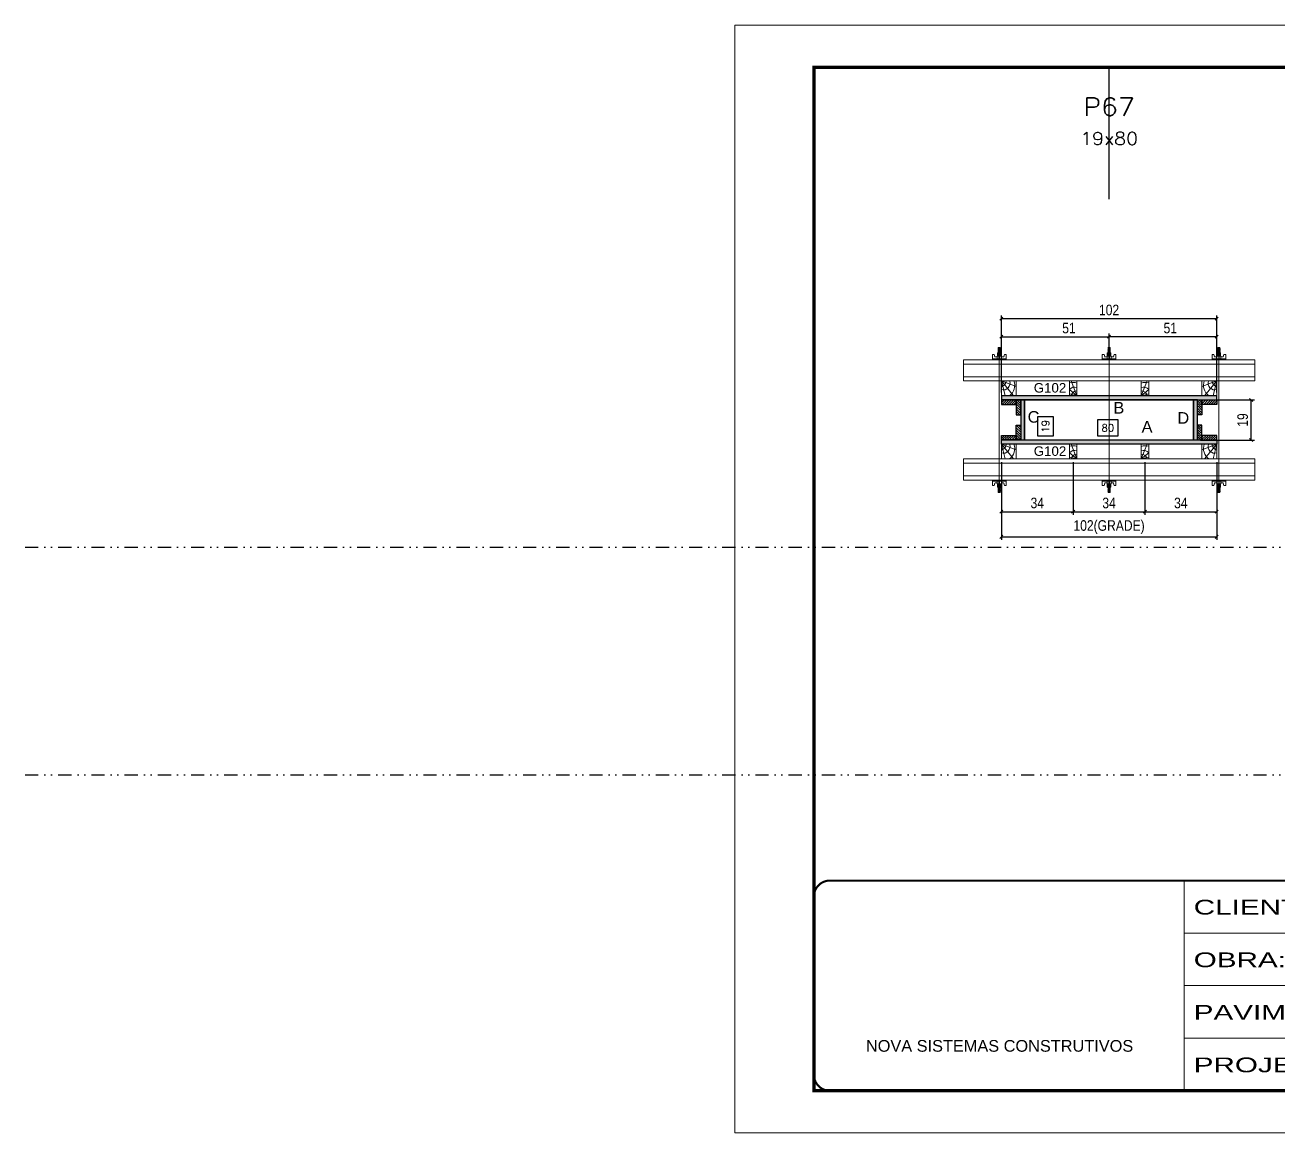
# Model space of a CAD drawing. Extents: x 13741 to 27878, y -21631 to 6985.
# Drawn here: x 13741 to 14928, y -2105 to -1055 of the extents above; entities that cross this region are included whole.
import ezdxf
from ezdxf.enums import TextEntityAlignment as Align

# ---------------------------------------------------------------- set-up
doc = ezdxf.new("R2010")
doc.units = 0
for name, pattern in [('CONTINUO', [0]), ('DASHED', [0.75, 0.5, -0.25]), ('DIVIDE2', [0.625, 0.25, -0.125, 0, -0.125, 0, -0.125]), ('HIDDEN', [0.375, 0.25, -0.125])]:
    doc.linetypes.add(name, pattern=pattern)
for name, color, linetype in [('CHAPA', 1, 'Continuous'), ('COTA', 241, 'Continuous'), ('MEIO_PONT', 93, 'Continuous'), ('Nível', 160, 'Continuous'), ('Painéis', 200, 'Continuous'), ('SARRAFO', 251, 'Continuous'), ('Texto de Titulo', 7, 'Continuous'), ('Texto Qtd Sarr', 242, 'Continuous'), ('TEXTO_GERAL', 7, 'Continuous')]:
    doc.layers.add(name, color=color, linetype=linetype)
for name, color, linetype, lineweight in [('Folhas', 255, 'Continuous', 9), ('Hachura', 251, 'Continuous', 9), ('Madeira', 126, 'Continuous', 18), ('Perfil Metálico', 224, 'Continuous', 18), ('SARRAFO DE PRESSAO', 251, 'DASHED', 9), ('Texto Seção', 7, 'Continuous', 15)]:
    doc.layers.add(name, color=color, linetype=linetype, lineweight=lineweight)
doc.styles.add('ARIAL', font='arial.ttf')
doc.styles.add('COTA TECNICA 2X', font='techl___.ttf', dxfattribs={"height": 10})
doc.styles.add('ROMANS', font='romans.shx')
doc.styles.add('SANSSERIF', font='sas_____.pfb')
doc.styles.add('Tecnologia', font='')
doc.styles.get('Tecnologia').set_extended_font_data('Forgotten Futurist')
doc.dimstyles.new('SECAO PILAR', dxfattribs={"dimtxt": 10, "dimasz": 3, "dimexe": 3, "dimexo": 3, "dimgap": 3, "dimtad": 1, "dimdec": 1, "dimlfac": 0.5, "dimzin": 12, "dimdsep": 46, "dimtxsty": 'COTA TECNICA 2X', "dimblk1": 'OBLIQUE', "dimblk2": 'OBLIQUE', "dimsah": 1, "dimcen": 0.9, "dimclrd": 256, "dimclre": 256, "dimclrt": 256, "dimadec": 1, "dimazin": 3, "dimtfac": 1, "dimtdec": 1, "dimtmove": 0, "dimatfit": 3, "dimfxl": 1, "dimtolj": 1, "dimtzin": 12, "dimarcsym": 0})
doc.dimstyles.new('SECÇÃO 2', dxfattribs={"dimtxt": 7, "dimasz": 6, "dimexe": 0.18, "dimexo": 2, "dimgap": -4, "dimtad": 3, "dimdec": 1, "dimlfac": 0.5, "dimzin": 12, "dimdsep": 46, "dimtxsty": 'ROMANS', "dimblk": 'ARCHTICK', "dimcen": 0.09, "dimse1": 1, "dimse2": 1, "dimsd1": 1, "dimsd2": 1, "dimclrd": 180, "dimclre": 5, "dimclrt": 1, "dimadec": 0, "dimazin": 3, "dimtfac": 1, "dimtdec": 1, "dimtofl": 0, "dimtmove": 0, "dimatfit": 3, "dimldrblk": 'ARCHTICK', "dimfxl": 1, "dimtolj": 1, "dimtzin": 0, "dimarcsym": 0})
pattern_1 = [(225, (5367.0847, -24339.967), (1.12253202, -1.12253202), [])]
pattern_2 = [(225, (5542.0847, -24339.967), (1.12253202, -1.12253202), [])]
pattern_3 = [(135, (-8039.7717, 8054.393), (-1.12253202, -1.12253202), [])]
pattern_4 = [(135, (-8099.7717, 8054.393), (-1.12253202, -1.12253202), [])]

# ---------------------------------------------------------------- blocks, each defined once
blk = doc.blocks.new('9999999999')
at = {"color": 30, "linetype": 'CONTINUO'}
for p, q in [((98564.6, 34230.2), (98564.6, 34429.4)), ((98564.6, 34379.6), (99584, 34379.6)), ((98564.6, 34329.8), (99488, 34329.8)), ((99584, 34329.8), (99488, 34329.8)), ((99488, 34329.8), (99488, 34230.2)), ((98564.6, 34280), (99488, 34280))]:
    blk.add_line(p, q, dxfattribs=at)
at = {"color": 30, "linetype": 'CONTINUO', "const_width": 2}
blk.add_lwpolyline([(99584, 34230.2), (99584, 34414.4, 0.414214), (99569, 34429.4), (98229, 34429.4, 0.414214), (98214, 34414.4), (98214, 34245.2, 0.414214), (98229, 34230.2), (99584, 34230.2)], format="xyb", dxfattribs=at)
at = {"layer": 'Folhas'}
blk.add_lwpolyline([(98139, 34190.2), (99624, 34190.2), (99624, 35240.2), (98139, 35240.2)], close=True, dxfattribs=at)
at = {"layer": 'Folhas', "color": 30, "const_width": 3}
blk.add_lwpolyline([(98214, 34230.2), (99584, 34230.2), (99584, 35200.2), (98214, 35200.2)], close=True, dxfattribs=at)
at = {"color": 7, "linetype": 'Continuous', "ltscale": 5, "style": 'ARIAL'}
for s, height, p in [('SKR', 15.48, (98837.7, 34393.1)), ('LEAF LOEFGREN', 15.483, (98837.7, 34343.3)), ('2° SUBSOLO SUPERIOR', 15.483, (98837.7, 34293.5)), ('NOVA SISTEMAS CONSTRUTIVOS', 11.059, (98263.2, 34267.2)), ('PILARES', 15.48, (98837.7, 34243.7))]:
    blk.add_text(s, height=height, dxfattribs=at).set_placement(p)
at = {"layer": 'Folhas', "color": 7, "style": 'Tecnologia', "width": 1.5}
for s, p in [('CLIENTE:', (98573.7, 34397.2)), ('OBRA:', (98573.7, 34347.3)), ('PAVIMENTO:', (98573.7, 34297.5)), ('PROJETO:', (98573.7, 34247.7))]:
    blk.add_text(s, height=14, dxfattribs=at).set_placement(p)
blk = doc.blocks.new('titulo1')
at = {"layer": 'Defpoints', "color": 252, "linetype": 'HIDDEN', "ltscale": 2}
blk.add_line((0, 0), (0, 125), dxfattribs=at)
at = {"layer": 'Defpoints', "style": 'ROMANS', "oblique": 15}
blk.add_attdef('FOLHA', text='', height=10, dxfattribs=at).set_placement((0, 15.6), align=Align.MIDDLE_CENTER)
at = {"layer": 'Texto Qtd Sarr', "color": 3, "style": 'ROMANS', "oblique": 15}
for tag, height, p in [('TITULO', 17, (0, 71.4)), ('SEÇÃO', 12, (0, 41.5))]:
    blk.add_attdef(tag, text='', height=height, dxfattribs=at).set_placement(p, align=Align.MIDDLE_CENTER)
blk = doc.blocks.new('*D1552')
at = {"layer": 'COTA', "color": 180, "lineweight": -2, "transparency": 16777216}
for p, q in [((14776.5, -1429.6), (14757.1, -1429.6)), ((14757.1, -1429.6), (14757.1, -1444.6)), ((14776.5, -1444.6), (14776.5, -1429.6)), ((14757.1, -1444.6), (14776.5, -1444.6))]:
    blk.add_line(p, q, dxfattribs=at)
at = {"layer": 'Defpoints', "color": 0, "transparency": 16777216}
for p in [(14688, -1448.6), (14848, -1448.6), (14848, -1448.6)]:
    blk.add_point(p, dxfattribs=at)
at = {"layer": 'COTA', "color": 1, "transparency": 16777216, "insert": (14766.8, -1437.1), "char_height": 7, "attachment_point": 5, "style": 'ROMANS'}
blk.add_mtext('\\A1;80', dxfattribs=at)
blk = doc.blocks.new('_ArchTick')
at = {"color": 0, "linetype": 'ByBlock', "const_width": 0.15}
blk.add_lwpolyline([(-0.5, -0.5), (0.5, 0.5)], dxfattribs=at)
blk = doc.blocks.new('*D1553')
at = {"layer": 'COTA', "color": 180, "lineweight": -2, "transparency": 16777216}
for p, q in [((14715.3, -1426.6), (14700.3, -1426.6)), ((14700.3, -1426.6), (14700.3, -1444.6)), ((14715.3, -1444.6), (14715.3, -1426.6)), ((14700.3, -1444.6), (14715.3, -1444.6))]:
    blk.add_line(p, q, dxfattribs=at)
at = {"layer": 'Defpoints', "color": 0, "transparency": 16777216}
for p in [(14688, -1410.6), (14719.3, -1410.6), (14688, -1448.6)]:
    blk.add_point(p, dxfattribs=at)
at = {"layer": 'COTA', "color": 1, "transparency": 16777216, "insert": (14707.8, -1435.6), "char_height": 7, "attachment_point": 5, "rotation": 90, "style": 'ROMANS'}
blk.add_mtext('\\A1;19', dxfattribs=at)
blk = doc.blocks.new('_Oblique')
at = {"color": 0, "linetype": 'ByBlock', "lineweight": -2}
blk.add_line((-0.5, -0.5), (0.5, 0.5), dxfattribs=at)
blk = doc.blocks.new('*D1566')
at = {"layer": 'COTA', "lineweight": -2, "transparency": 16777216}
for p, q in [((14854.6, -1410.6), (14905.7, -1410.6)), ((14902.7, -1448.6), (14902.7, -1410.6)), ((14854.6, -1448.6), (14905.7, -1448.6))]:
    blk.add_line(p, q, dxfattribs=at)
at = {"layer": 'Defpoints', "color": 0, "transparency": 16777216}
for p in [(14851.6, -1410.6), (14902.7, -1410.6), (14851.6, -1448.6)]:
    blk.add_point(p, dxfattribs=at)
at = {"layer": 'COTA', "lineweight": -2, "transparency": 16777216, "xscale": 3, "yscale": 3, "zscale": 3}
for p, rotation in [((14902.7, -1410.6), 90), ((14902.7, -1448.6), 270)]:
    blk.add_blockref('_Oblique', p, dxfattribs=dict(at, rotation=rotation))
at = {"layer": 'COTA', "transparency": 16777216, "insert": (14894.6, -1429.6), "char_height": 10, "attachment_point": 5, "rotation": 90, "style": 'COTA TECNICA 2X'}
blk.add_mtext('\\A1;19', dxfattribs=at)
blk = doc.blocks.new('*D1554')
at = {"layer": 'COTA', "lineweight": -2, "transparency": 16777216}
for p, q in [((14666, -1469.6), (14666, -1543.3)), ((14870, -1469.6), (14870, -1543.3)), ((14666, -1540.3), (14870, -1540.3))]:
    blk.add_line(p, q, dxfattribs=at)
at = {"layer": 'Defpoints', "color": 0, "transparency": 16777216}
for p in [(14666, -1466.6), (14870, -1466.6), (14870, -1540.3)]:
    blk.add_point(p, dxfattribs=at)
at = {"layer": 'COTA', "lineweight": -2, "transparency": 16777216, "xscale": 3, "yscale": 3, "zscale": 3, "rotation": 180}
blk.add_blockref('_Oblique', (14666, -1540.3), dxfattribs=at)
at = {"layer": 'COTA', "lineweight": -2, "transparency": 16777216, "xscale": 3, "yscale": 3, "zscale": 3}
blk.add_blockref('_Oblique', (14870, -1540.3), dxfattribs=at)
at = {"layer": 'COTA', "transparency": 16777216, "insert": (14768, -1531.1), "char_height": 10, "attachment_point": 5, "style": 'COTA TECNICA 2X'}
blk.add_mtext('\\A1;102(GRADE)', dxfattribs=at)
blk = doc.blocks.new('*D1555')
at = {"layer": 'COTA', "lineweight": -2, "transparency": 16777216}
for p, q in [((14802, -1469.6), (14802, -1519.5)), ((14870, -1469.6), (14870, -1519.5)), ((14802, -1516.5), (14870, -1516.5))]:
    blk.add_line(p, q, dxfattribs=at)
at = {"layer": 'Defpoints', "color": 0, "transparency": 16777216}
for p in [(14802, -1466.6), (14870, -1466.6), (14870, -1516.5)]:
    blk.add_point(p, dxfattribs=at)
at = {"layer": 'COTA', "lineweight": -2, "transparency": 16777216, "xscale": 3, "yscale": 3, "zscale": 3, "rotation": 180}
blk.add_blockref('_Oblique', (14802, -1516.5), dxfattribs=at)
at = {"layer": 'COTA', "lineweight": -2, "transparency": 16777216, "xscale": 3, "yscale": 3, "zscale": 3}
blk.add_blockref('_Oblique', (14870, -1516.5), dxfattribs=at)
at = {"layer": 'COTA', "transparency": 16777216, "insert": (14836, -1508.3), "char_height": 10, "attachment_point": 5, "style": 'COTA TECNICA 2X'}
blk.add_mtext('\\A1;34', dxfattribs=at)
blk = doc.blocks.new('*D1556')
at = {"layer": 'COTA', "lineweight": -2, "transparency": 16777216}
for p, q in [((14666, -1469.6), (14666, -1519.5)), ((14734, -1469.6), (14734, -1519.5)), ((14666, -1516.5), (14734, -1516.5))]:
    blk.add_line(p, q, dxfattribs=at)
at = {"layer": 'Defpoints', "color": 0, "transparency": 16777216}
for p in [(14666, -1466.6), (14734, -1466.6), (14734, -1516.5)]:
    blk.add_point(p, dxfattribs=at)
at = {"layer": 'COTA', "lineweight": -2, "transparency": 16777216, "xscale": 3, "yscale": 3, "zscale": 3, "rotation": 180}
blk.add_blockref('_Oblique', (14666, -1516.5), dxfattribs=at)
at = {"layer": 'COTA', "lineweight": -2, "transparency": 16777216, "xscale": 3, "yscale": 3, "zscale": 3}
blk.add_blockref('_Oblique', (14734, -1516.5), dxfattribs=at)
at = {"layer": 'COTA', "transparency": 16777216, "insert": (14700, -1508.3), "char_height": 10, "attachment_point": 5, "style": 'COTA TECNICA 2X'}
blk.add_mtext('\\A1;34', dxfattribs=at)
blk = doc.blocks.new('*D1557')
at = {"layer": 'COTA', "lineweight": -2, "transparency": 16777216}
for p, q in [((14734, -1469.6), (14734, -1519.5)), ((14802, -1469.6), (14802, -1519.5)), ((14734, -1516.5), (14802, -1516.5))]:
    blk.add_line(p, q, dxfattribs=at)
at = {"layer": 'Defpoints', "color": 0, "transparency": 16777216}
for p in [(14734, -1466.6), (14802, -1466.6), (14802, -1516.5)]:
    blk.add_point(p, dxfattribs=at)
at = {"layer": 'COTA', "lineweight": -2, "transparency": 16777216, "xscale": 3, "yscale": 3, "zscale": 3, "rotation": 180}
blk.add_blockref('_Oblique', (14734, -1516.5), dxfattribs=at)
at = {"layer": 'COTA', "lineweight": -2, "transparency": 16777216, "xscale": 3, "yscale": 3, "zscale": 3}
blk.add_blockref('_Oblique', (14802, -1516.5), dxfattribs=at)
at = {"layer": 'COTA', "transparency": 16777216, "insert": (14768, -1508.3), "char_height": 10, "attachment_point": 5, "style": 'COTA TECNICA 2X'}
blk.add_mtext('\\A1;34', dxfattribs=at)
blk = doc.blocks.new('*D1558')
at = {"layer": 'COTA', "lineweight": -2, "transparency": 16777216}
for p, q in [((14666, -1403.6), (14666, -1330.5)), ((14666, -1333.5), (14870, -1333.5)), ((14870, -1403.6), (14870, -1330.5))]:
    blk.add_line(p, q, dxfattribs=at)
at = {"layer": 'Defpoints', "color": 0, "transparency": 16777216}
for p in [(14870, -1333.5), (14666, -1406.6), (14870, -1406.6)]:
    blk.add_point(p, dxfattribs=at)
at = {"layer": 'COTA', "lineweight": -2, "transparency": 16777216, "xscale": 3, "yscale": 3, "zscale": 3, "rotation": 180}
blk.add_blockref('_Oblique', (14666, -1333.5), dxfattribs=at)
at = {"layer": 'COTA', "lineweight": -2, "transparency": 16777216, "xscale": 3, "yscale": 3, "zscale": 3}
blk.add_blockref('_Oblique', (14870, -1333.5), dxfattribs=at)
at = {"layer": 'COTA', "transparency": 16777216, "insert": (14768, -1325.4), "char_height": 10, "attachment_point": 5, "style": 'COTA TECNICA 2X'}
blk.add_mtext('\\A1;102', dxfattribs=at)
blk = doc.blocks.new('*D1559')
at = {"layer": 'COTA', "lineweight": -2, "transparency": 16777216}
for p, q in [((14666, -1369.6), (14666, -1347.7)), ((14666, -1350.7), (14768, -1350.7)), ((14768, -1369.6), (14768, -1347.7))]:
    blk.add_line(p, q, dxfattribs=at)
at = {"layer": 'Defpoints', "color": 0, "transparency": 16777216}
for p in [(14768, -1350.7), (14666, -1372.6), (14768, -1372.6)]:
    blk.add_point(p, dxfattribs=at)
at = {"layer": 'COTA', "lineweight": -2, "transparency": 16777216, "xscale": 3, "yscale": 3, "zscale": 3, "rotation": 180}
blk.add_blockref('_Oblique', (14666, -1350.7), dxfattribs=at)
at = {"layer": 'COTA', "lineweight": -2, "transparency": 16777216, "xscale": 3, "yscale": 3, "zscale": 3}
blk.add_blockref('_Oblique', (14768, -1350.7), dxfattribs=at)
at = {"layer": 'COTA', "transparency": 16777216, "insert": (14730, -1342.5), "char_height": 10, "attachment_point": 5, "style": 'COTA TECNICA 2X'}
blk.add_mtext('\\A1;51', dxfattribs=at)
blk = doc.blocks.new('*D1560')
at = {"layer": 'COTA', "lineweight": -2, "transparency": 16777216}
for p, q in [((14768, -1369.6), (14768, -1347.7)), ((14870, -1350.7), (14768, -1350.7)), ((14870, -1369.6), (14870, -1347.7))]:
    blk.add_line(p, q, dxfattribs=at)
at = {"layer": 'Defpoints', "color": 0, "transparency": 16777216}
for p in [(14768, -1350.7), (14768, -1372.6), (14870, -1372.6)]:
    blk.add_point(p, dxfattribs=at)
at = {"layer": 'COTA', "lineweight": -2, "transparency": 16777216, "xscale": 3, "yscale": 3, "zscale": 3, "rotation": 180}
blk.add_blockref('_Oblique', (14768, -1350.7), dxfattribs=at)
at = {"layer": 'COTA', "lineweight": -2, "transparency": 16777216, "xscale": 3, "yscale": 3, "zscale": 3}
blk.add_blockref('_Oblique', (14870, -1350.7), dxfattribs=at)
at = {"layer": 'COTA', "transparency": 16777216, "insert": (14826, -1342.5), "char_height": 10, "attachment_point": 5, "style": 'COTA TECNICA 2X'}
blk.add_mtext('\\A1;51', dxfattribs=at)
blk = doc.blocks.new('C')
at = {"layer": 'Hachura', "color": 0}
for p, q in [((0, 3.22), (0, -3.22)), ((0.45, 3.22), (0, 3.22)), ((0.46, 3.16), (0, 3.16)), ((0.46, 3.05), (0, 3.05)), ((0.46, 2.88), (0, 2.88)), ((0, 2.75), (0, -1.16)), ((0.46, 2.65), (0, 2.65)), ((0.46, 2.23), (0, 2.23)), ((0.46, 1.51), (0, 1.51)), ((0.39, 0.49), (0.17, 0.49)), ((0.45, -3.23), (0.45, 3.22)), ((0.45, 3.22), (2.58, 3.22)), ((1.74, 0.97), (0.45, 0.97)), ((1.45, 0.1), (0.45, 0.1)), ((1.35, 1.94), (1.35, 0.96)), ((2.58, 2.39), (1.47, 2.09)), ((1.74, -0.97), (1.74, 0.97)), ((1.74, 0.97), (1.74, 0.84)), ((1.74, 0.97), (1.74, 0.84)), ((1.74, 0.84), (3.35, 0.84)), ((3.35, 0.45), (1.74, 0.45)), ((2.58, 3.22), (2.58, 2.39)), ((3.32, 0.84), (3.32, -0.84)), ((3.35, 0.84), (3.35, -0.84)), ((3.68, 0.45), (3.35, 0.45)), ((3.84, -0.52), (3.35, 0.45)), ((3.35, 0.06), (3.67, -0.57)), ((3.68, 0.45), (4.16, -0.52)), ((3.72, 0.5), (4.25, -0.57)), ((4.37, -0.55), (3.83, 0.53)), ((4.15, 0.45), (3.93, 0.45)), ((4.42, -0.52), (3.93, 0.45)), ((4.15, 0.45), (4.26, 0.45)), ((4.26, 0.45), (4.74, -0.52)), ((4.3, 0.5), (4.83, -0.57)), ((4.95, -0.55), (4.41, 0.53)), ((4.51, 0.45), (4.84, 0.45)), ((5, -0.52), (4.51, 0.45)), ((4.84, 0.45), (5.32, -0.52)), ((4.88, 0.5), (5.41, -0.57)), ((5.53, -0.55), (4.99, 0.53)), ((5.58, -0.52), (5.09, 0.45)), ((5.42, 0.45), (5.09, 0.45)), ((5.58, -0.52), (5.09, 0.45)), ((5.42, 0.45), (5.74, -0.19)), ((5.46, 0.5), (5.74, -0.07)), ((5.74, 0.19), (5.57, 0.53)), ((5.74, 0.32), (5.68, 0.45)), ((5.68, 0.45), (5.74, 0.45)), ((5.74, 0.45), (5.9, 0.29)), ((5.74, 0.45), (5.74, -0.52)), ((5.9, -0.36), (5.9, 0.29)), ((0.45, 0), (0, 0)), ((0.46, -1.52), (0, -1.52)), ((0.46, -2.23), (0, -2.23)), ((0.46, -2.65), (0, -2.65)), ((0.46, -2.88), (0, -2.88)), ((0.46, -3.05), (0, -3.05)), ((0.46, -3.16), (0, -3.16)), ((0, -3.22), (2.57, -3.22)), ((0.08, -0.48), (0.29, -0.48)), ((0.29, -0.48), (0.4, -0.48)), ((0.45, 0), (0.45, -0.97)), ((0.45, -0.16), (1.45, -0.16)), ((0.45, -0.65), (0.45, -0.32)), ((0.45, -3.23), (0.45, -0.65)), ((0.45, -0.97), (1.74, -0.97)), ((1.35, -1.94), (1.35, -0.97)), ((2.58, -2.39), (1.47, -2.1)), ((3.35, -0.32), (1.74, -0.32)), ((3.35, -0.84), (1.74, -0.84)), ((2.58, -3.23), (2.58, -2.39)), ((3.35, -0.07), (3.58, -0.52)), ((3.35, -0.52), (3.58, -0.52)), ((3.84, -0.52), (4.16, -0.52)), ((4.42, -0.52), (4.74, -0.52)), ((4.63, -0.52), (4.74, -0.52)), ((5, -0.52), (5.32, -0.52)), ((5.58, -0.52), (5.74, -0.52)), ((5.74, -0.52), (5.9, -0.36)), ((5.74, -0.52), (5.74, -0.52))]:
    blk.add_line(p, q, dxfattribs=at)
for centre, radius, start, end in [((1.52, 1.94), 0.161, 104.74356, 180), ((1.44, -0.03), 0.129, 272.69497, 87.30503), ((3.81, 0.39), 0.143, 25.56881, 154.43119), ((4.39, 0.39), 0.143, 25.56881, 154.43119), ((4.97, 0.39), 0.143, 25.56881, 154.43119), ((5.55, 0.39), 0.143, 25.56881, 154.43119), ((0.17, -0.37), 0.174, 221.74404, 317.85924), ((1.52, -1.94), 0.161, 180, 255.25644), ((3.71, -0.4), 0.174, 222.14076, 318.25596), ((4.29, -0.4), 0.174, 222.14076, 318.25596), ((4.87, -0.4), 0.174, 222.14076, 318.25596), ((5.45, -0.4), 0.174, 222.14076, 318.25596), ((5.61, -0.4), 0.174, 317.85924, 318.25596)]:
    blk.add_arc(centre, radius, start, end, dxfattribs=at)
blk = doc.blocks.new('PONTALETE')
at = {"layer": 'Madeira'}
for q in [(2.71, 7), (7, 5.76), (7, 1.74)]:
    blk.add_line((0, 0), q, dxfattribs=at)
blk.add_lwpolyline([(0, 0), (7, 0), (7, 7), (0, 7)], close=True, dxfattribs=at)
for centre, radius, start, end in [((2.04, 0.06), 6.23, 37.28179, 109.09128), ((1.09, 0.9), 3.19, 343.60304, 109.98471), ((-0.21, -0.78), 3.09, 14.63219, 86.0383)]:
    blk.add_arc(centre, radius, start, end, dxfattribs=at)
blk = doc.blocks.new('MEIO PONTALETE')
at = {"layer": 'Madeira'}
for q in [(2.71, 7), (3.5, 2.88), (3.5, 0.87)]:
    blk.add_line((0, 0), q, dxfattribs=at)
blk.add_lwpolyline([(0, 0), (3.5, 0), (3.5, 7), (0, 7)], close=True, dxfattribs=at)
for centre, radius, start, end in [((2.04, 0.06), 6.23, 76.44987, 109.09128), ((1.09, 0.9), 3.19, 40.90626, 109.98471), ((-0.21, -0.78), 3.09, 14.63219, 86.0383)]:
    blk.add_arc(centre, radius, start, end, dxfattribs=at)

msp = doc.modelspace()

# ---------------------------------------------------------------- hatches: boundary and pattern name
at = {"layer": 'Hachura'}
h = msp.add_hatch(color=256, dxfattribs=at)
h.dxf.hatch_style = 1
h.paths.add_polyline_path([(14870.04, -1410.56), (14870.04, -1406.56), (14666.04, -1406.56), (14666.04, -1410.56)])
h = msp.add_hatch(color=256, dxfattribs=at)
h.dxf.hatch_style = 1
h.paths.add_polyline_path([(14870.04, -1410.56), (14870.04, -1406.56), (14666.04, -1406.56), (14666.04, -1410.56)])
h = msp.add_hatch(dxfattribs=at)
h.set_pattern_fill('ANSI31', color=256, scale=0.5, angle=180, style=0)
h.set_pattern_definition(pattern_2)
h.paths.add_polyline_path([(14680.04, -1410.56), (14680.04, -1414.96), (14666.04, -1414.96), (14666.04, -1410.56)])
h = msp.add_hatch(dxfattribs=at)
h.set_pattern_fill('ANSI31', color=256, scale=0.5, angle=90, style=0)
h.set_pattern_definition(pattern_4)
h.paths.add_polyline_path([(14684.44, -1424.56), (14680.04, -1424.56), (14680.04, -1410.56), (14684.44, -1410.56)])
h = msp.add_hatch(color=256, dxfattribs=at)
h.dxf.hatch_style = 1
h.paths.add_polyline_path([(14684.44, -1448.56), (14688.04, -1448.56), (14688.04, -1410.56), (14684.44, -1410.56)])
h = msp.add_hatch(color=256, dxfattribs=at)
h.dxf.hatch_style = 1
h.paths.add_polyline_path([(14684.44, -1448.56), (14688.04, -1448.56), (14688.04, -1410.56), (14684.44, -1410.56)])
h = msp.add_hatch(color=256, dxfattribs=at)
h.dxf.hatch_style = 1
h.paths.add_polyline_path([(14848.04, -1448.56), (14851.64, -1448.56), (14851.64, -1410.56), (14848.04, -1410.56)])
h = msp.add_hatch(color=256, dxfattribs=at)
h.dxf.hatch_style = 1
h.paths.add_polyline_path([(14848.04, -1448.56), (14851.64, -1448.56), (14851.64, -1410.56), (14848.04, -1410.56)])
h = msp.add_hatch(dxfattribs=at)
h.set_pattern_fill('ANSI31', color=256, scale=0.5, angle=90, style=0)
h.set_pattern_definition(pattern_3)
h.paths.add_polyline_path([(14851.64, -1424.56), (14856.04, -1424.56), (14856.04, -1410.56), (14851.64, -1410.56)])
h = msp.add_hatch(dxfattribs=at)
h.set_pattern_fill('ANSI31', color=256, scale=0.5, angle=180, style=0)
h.set_pattern_definition(pattern_1)
h.paths.add_polyline_path([(14856.04, -1410.56), (14856.04, -1414.96), (14870.04, -1414.96), (14870.04, -1410.56)])
h = msp.add_hatch(dxfattribs=at)
h.set_pattern_fill('ANSI31', color=256, scale=0.5, angle=90, style=0)
h.set_pattern_definition(pattern_4)
h.paths.add_polyline_path([(14684.44, -1434.56), (14680.04, -1434.56), (14680.04, -1448.56), (14684.44, -1448.56)])
h = msp.add_hatch(dxfattribs=at)
h.set_pattern_fill('ANSI31', color=256, scale=0.5, angle=90, style=0)
h.set_pattern_definition(pattern_3)
h.paths.add_polyline_path([(14851.64, -1434.56), (14856.04, -1434.56), (14856.04, -1448.56), (14851.64, -1448.56)])
h = msp.add_hatch(dxfattribs=at)
h.set_pattern_fill('ANSI31', color=256, scale=0.5, angle=180, style=0)
h.set_pattern_definition(pattern_2)
h.paths.add_polyline_path([(14680.04, -1448.56), (14680.04, -1444.16), (14666.04, -1444.16), (14666.04, -1448.56)])
h = msp.add_hatch(dxfattribs=at)
h.set_pattern_fill('ANSI31', color=256, scale=0.5, angle=180, style=0)
h.set_pattern_definition(pattern_1)
h.paths.add_polyline_path([(14856.04, -1448.56), (14856.04, -1444.16), (14870.04, -1444.16), (14870.04, -1448.56)])
h = msp.add_hatch(color=256, dxfattribs=at)
h.dxf.hatch_style = 1
h.paths.add_polyline_path([(14870.04, -1448.56), (14870.04, -1452.56), (14666.04, -1452.56), (14666.04, -1448.56)])
h = msp.add_hatch(color=256, dxfattribs=at)
h.dxf.hatch_style = 1
h.paths.add_polyline_path([(14870.04, -1448.56), (14870.04, -1452.56), (14666.04, -1452.56), (14666.04, -1448.56)])

# ---------------------------------------------------------------- linework, layer by layer
at = {"layer": 'CHAPA'}
for points in [[(14870.04, -1410.56), (14870.04, -1406.56), (14666.04, -1406.56), (14666.04, -1410.56)], [(14870.04, -1410.56), (14870.04, -1406.56), (14666.04, -1406.56), (14666.04, -1410.56)], [(14684.44, -1448.56), (14688.04, -1448.56), (14688.04, -1410.56), (14684.44, -1410.56)], [(14684.44, -1448.56), (14688.04, -1448.56), (14688.04, -1410.56), (14684.44, -1410.56)], [(14848.04, -1448.56), (14851.64, -1448.56), (14851.64, -1410.56), (14848.04, -1410.56)], [(14848.04, -1448.56), (14851.64, -1448.56), (14851.64, -1410.56), (14848.04, -1410.56)], [(14870.04, -1448.56), (14870.04, -1452.56), (14666.04, -1452.56), (14666.04, -1448.56)], [(14870.04, -1448.56), (14870.04, -1452.56), (14666.04, -1452.56), (14666.04, -1448.56)]]:
    msp.add_lwpolyline(points, close=True, dxfattribs=at)
at = {"layer": 'Hachura'}
for p, q in [((14664.04, -1497.36), (14664.03, -1365.56)), ((14768.03, -1497.36), (14768.04, -1365.56)), ((14872.04, -1497.36), (14872.05, -1365.56))]:
    msp.add_line(p, q, dxfattribs=at)
at = {"layer": 'Madeira'}
for points in [[(14870.04, -1406.56), (14870.04, -1392.56), (14666.04, -1392.56), (14666.04, -1406.56)], [(14870.04, -1452.56), (14870.04, -1466.56), (14666.04, -1466.56), (14666.04, -1452.56)]]:
    msp.add_lwpolyline(points, close=True, dxfattribs=at)
at = {"layer": 'Nível', "color": 4, "linetype": 'DIVIDE2', "ltscale": 50}
for p, q in [((13741.09, -1550.02), (17496.97, -1550.02)), ((13741.09, -1766.02), (21531.15, -1766.02))]:
    msp.add_line(p, q, dxfattribs=at)
at = {"layer": 'Painéis'}
msp.add_lwpolyline([(14688.04, -1410.56), (14688.04, -1448.56), (14848.04, -1448.56), (14848.04, -1410.56)], close=True, dxfattribs=at)
at = {"layer": 'Perfil Metálico'}
for points in [[(14906.04, -1372.56), (14906.04, -1392.56), (14630.04, -1392.56), (14630.04, -1372.56)], [(14630.04, -1388.56), (14630.04, -1376.56), (14906.04, -1376.56), (14906.04, -1388.56)], [(14906.04, -1486.56), (14906.04, -1466.56), (14630.04, -1466.56), (14630.04, -1486.56)], [(14630.04, -1470.56), (14630.04, -1482.56), (14906.04, -1482.56), (14906.04, -1470.56)]]:
    msp.add_lwpolyline(points, close=True, dxfattribs=at)
at = {"layer": 'SARRAFO'}
for points in [[(14666.04, -1414.96), (14680.04, -1414.96), (14680.04, -1410.56), (14666.04, -1410.56)], [(14680.04, -1410.56), (14680.04, -1424.56), (14684.44, -1424.56), (14684.44, -1410.56)], [(14856.04, -1410.56), (14856.04, -1424.56), (14851.64, -1424.56), (14851.64, -1410.56)], [(14870.04, -1414.96), (14856.04, -1414.96), (14856.04, -1410.56), (14870.04, -1410.56)], [(14680.04, -1448.56), (14680.04, -1434.56), (14684.44, -1434.56), (14684.44, -1448.56)], [(14856.04, -1448.56), (14856.04, -1434.56), (14851.64, -1434.56), (14851.64, -1448.56)], [(14666.04, -1444.16), (14680.04, -1444.16), (14680.04, -1448.56), (14666.04, -1448.56)], [(14870.04, -1444.16), (14856.04, -1444.16), (14856.04, -1448.56), (14870.04, -1448.56)]]:
    msp.add_lwpolyline(points, close=True, dxfattribs=at)

# ---------------------------------------------------------------- block references
at = {"layer": 'Hachura', "linetype": 'Continuous', "yscale": 2, "zscale": 2}
for p, xscale, rotation in [((14664.04, -1372.56), -2, 270), ((14768.03, -1372.56), 2, 90), ((14872.04, -1372.56), 2, 90), ((14664.04, -1486.56), 2, 269.9999999999999), ((14768.03, -1486.56), -2, 90), ((14872.04, -1486.56), -2, 90)]:
    msp.add_blockref('C', p, dxfattribs=dict(at, xscale=xscale, rotation=rotation))
at = {"layer": 'MEIO_PONT', "yscale": 2, "zscale": 2}
for p, xscale, rotation in [((14666.04, -1392.56), 2, 269.9999999999999), ((14870.04, -1392.56), -2, 90), ((14666.04, -1452.56), 2, 269.9999999999999), ((14870.04, -1452.56), -2, 90)]:
    msp.add_blockref('PONTALETE', p, dxfattribs=dict(at, xscale=xscale, rotation=rotation))
at = {"layer": 'MEIO_PONT', "yscale": 1.999999997962732, "zscale": 1.999999997962732}
for p, xscale in [((14737.54, -1406.56), -1.999999997962732), ((14798.54, -1406.56), 1.999999997962732), ((14737.54, -1466.56), -1.999999997962732), ((14798.54, -1466.56), 1.999999997962732)]:
    msp.add_blockref('MEIO PONTALETE', p, dxfattribs=dict(at, xscale=xscale))
at = {"layer": 'SARRAFO DE PRESSAO', "color": 6, "linetype": 'ByBlock'}
msp.add_blockref('9999999999', (-83725.51, -36295.5), dxfattribs=at)
at = {"layer": 'Texto Seção'}
ref = msp.add_blockref('titulo1', (14768.04, -1220.3), dxfattribs=at)
ref.add_attrib('TITULO', 'P67', dxfattribs={"layer": 'Texto de Titulo', "color": 7, "height": 17, "style": 'ROMANS', "width": 1.1}).set_placement((14768.04, -1132.8), align=Align.MIDDLE_CENTER)
ref.add_attrib('SEÇÃO', '19x80', dxfattribs={"layer": 'Texto de Titulo', "color": 7, "height": 12, "style": 'ROMANS', "width": 1.1}).set_placement((14768.04, -1162.8), align=Align.MIDDLE_CENTER)

# ---------------------------------------------------------------- texts
at = {"layer": 'TEXTO_GERAL', "color": 0, "linetype": 'Continuous', "style": 'SANSSERIF'}
for p in [(14696.68, -1399.11), (14696.68, -1459.11)]:
    msp.add_text('G102', height=9, dxfattribs=at).set_placement(p, align=Align.MIDDLE_LEFT)
at = {"layer": 'TEXTO_GERAL', "style": 'ARIAL'}
for s, p in [('C', (14696.43, -1426.66)), ('B', (14777.3, -1418.01)), ('D', (14838.38, -1427.66)), ('A', (14804.01, -1435.98))]:
    msp.add_text(s, height=11, dxfattribs=at).set_placement(p, align=Align.MIDDLE_CENTER)

# ---------------------------------------------------------------- dimensions: what is measured, and where the dimension line sits
at = {"layer": 'COTA'}
for base, p1, p2, picture, middle in [((14870.04, -1333.45), (14666.04, -1406.56), (14870.04, -1406.56), '*D1558', (14768.04, -1325.35)), ((14734.04, -1516.49), (14666.04, -1466.56), (14734.04, -1466.56), '*D1556', (14700.04, -1508.27)), ((14802.04, -1516.49), (14734.04, -1466.56), (14802.04, -1466.56), '*D1557', (14768.04, -1508.27)), ((14870.04, -1516.49), (14802.04, -1466.56), (14870.04, -1466.56), '*D1555', (14836.04, -1508.27))]:
    dim = msp.add_linear_dim(base=base, p1=p1, p2=p2, dimstyle='SECAO PILAR', dxfattribs=at)
    dim.commit()
    dim.dimension.update_dxf_attribs({"geometry": picture, "text_midpoint": middle})
for base, p1, p2, dimstyle, picture, middle in [((14768.03, -1350.66), (14666.04, -1372.56), (14768.03, -1372.56), 'SECAO PILAR', '*D1559', (14730.03, -1350.66)), ((14848.04, -1448.56), (14688.04, -1448.56), (14848.04, -1448.56), 'SECÇÃO 2', '*D1552', (14766.8, -1448.56))]:
    dim = msp.add_linear_dim(base=base, p1=p1, p2=p2, dimstyle=dimstyle, dxfattribs=at)
    dim.commit()
    dim.dimension.update_dxf_attribs({"geometry": picture, "text_midpoint": middle, "dimtype": 160})
for base, p1, p2, angle, dimstyle, picture, middle in [((14768.03, -1350.66), (14870.04, -1372.56), (14768.03, -1372.56), 180, 'SECAO PILAR', '*D1560', (14826.03, -1350.66)), ((14719.33, -1410.56), (14688.04, -1448.56), (14688.04, -1410.56), 90, 'SECÇÃO 2', '*D1553', (14719.33, -1435.64))]:
    dim = msp.add_linear_dim(base=base, p1=p1, p2=p2, angle=angle, dimstyle=dimstyle, dxfattribs=at)
    dim.commit()
    dim.dimension.update_dxf_attribs({"geometry": picture, "text_midpoint": middle, "dimtype": 160})
dim = msp.add_linear_dim(base=(14902.67, -1410.56), p1=(14851.64, -1448.56), p2=(14851.64, -1410.56), angle=90, dimstyle='SECAO PILAR', dxfattribs=at)
dim.commit()
dim.dimension.update_dxf_attribs({"geometry": '*D1566', "text_midpoint": (14894.59, -1429.56)})
dim = msp.add_linear_dim(base=(14870.04, -1540.34), p1=(14666.04, -1466.56), p2=(14870.04, -1466.56), text='<>(GRADE)', dimstyle='SECAO PILAR', dxfattribs=at)
dim.commit()
dim.dimension.update_dxf_attribs({"geometry": '*D1554', "text_midpoint": (14768.04, -1531.11)})

doc.saveas('drawing.dxf')
